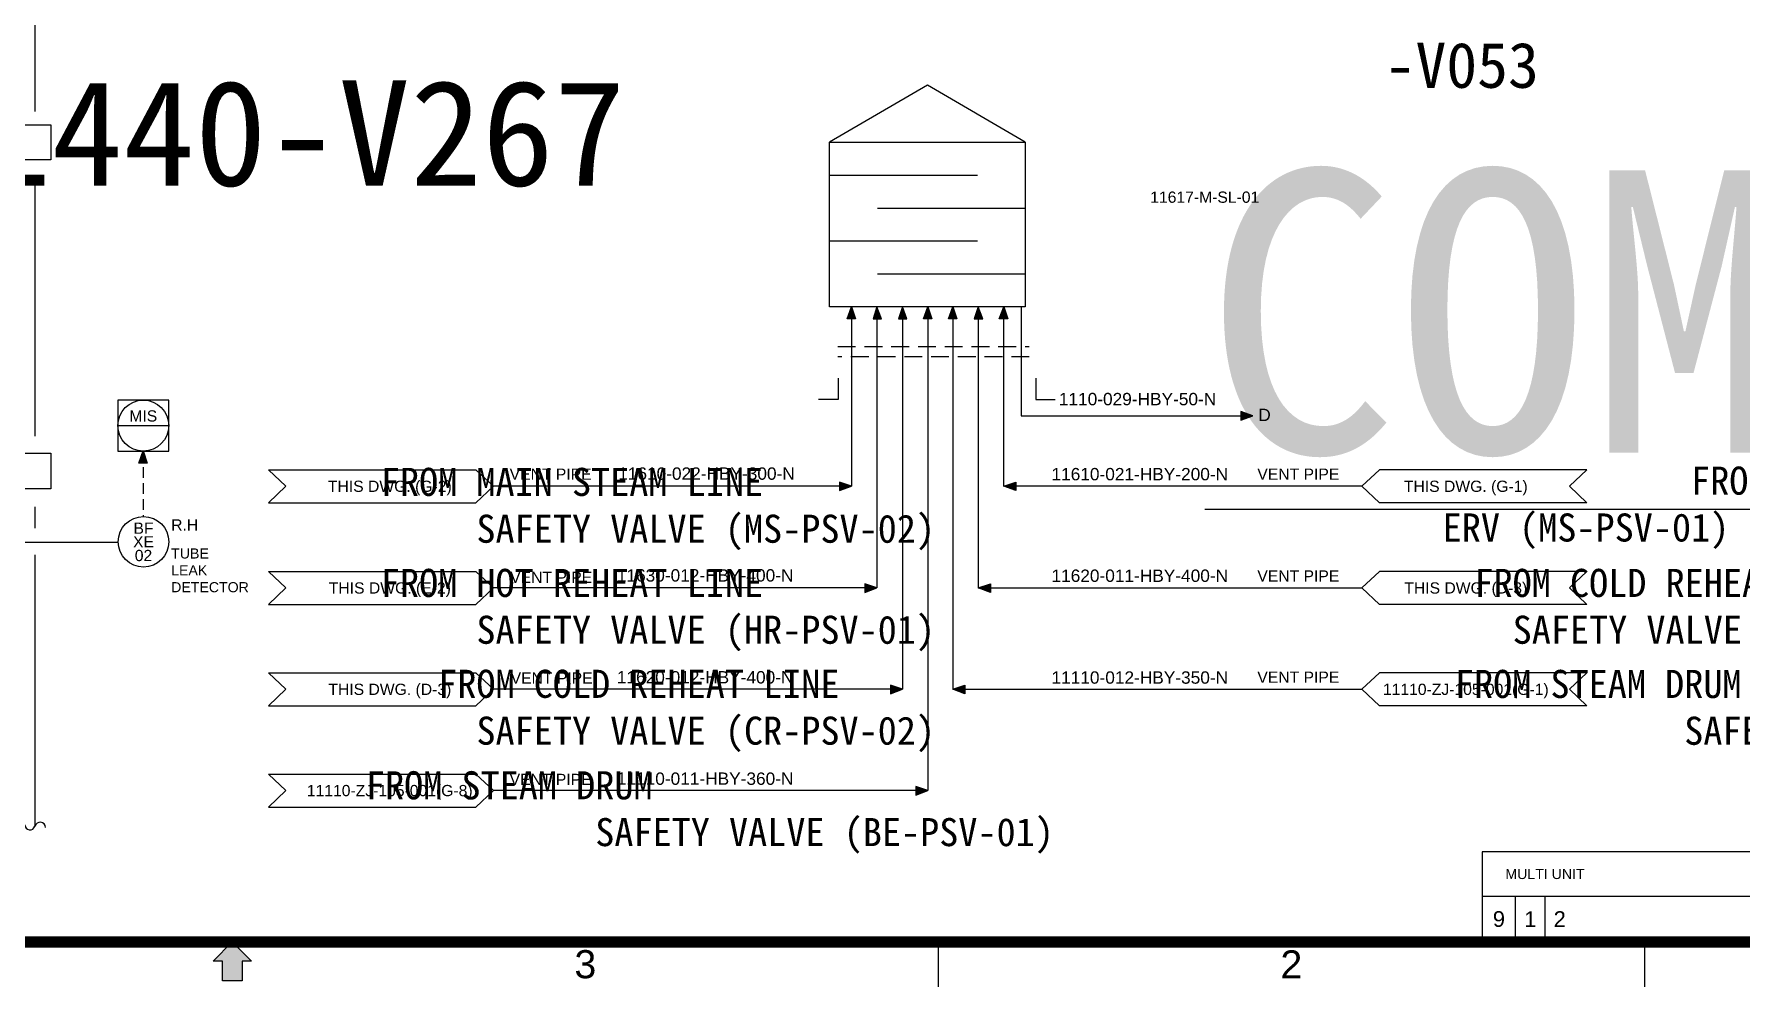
# Model space of a CAD drawing. Header units: millimetres. Extents: x 0 to 643, y 0 to 297.
# Drawn here: x 192.4 to 344.3, y 10.5 to 95.3 of the extents above; entities that cross this region are included whole.
import ezdxf
from ezdxf.enums import TextEntityAlignment as Align

# ---------------------------------------------------------------- set-up
doc = ezdxf.new("R2018")
doc.units = ezdxf.units.MM
doc.linetypes.add('HIDDEN2', pattern=[4.7625, 3.175, -1.5875])
for name, color, linetype in [('1_Valve', 7, 'Continuous'), ('2_Opc', 7, 'Continuous'), ('3_I&C', 7, 'Continuous'), ('5_Etc', 7, 'Continuous'), ('6_PIPE(기타)', 7, 'Continuous'), ('6_PIPE(증기)', 1, 'Continuous')]:
    doc.layers.add(name, color=color, linetype=linetype)
doc.styles.get("Standard").update_dxf_attribs({"font": 'arial.ttf'})

# ---------------------------------------------------------------- blocks, each defined once
blk = doc.blocks.new('LOCAL INSTRUMENT_')
at = {"color": 0, "linetype": 'ByBlock', "ltscale": 0.1}
blk.add_circle((0, 0), 2.41, dxfattribs=at)
at = {"color": 0}
for tag, p in [('TAG01', (-0.01, 1.3)), ('TAG02', (0, 0)), ('TAG03', (0, -1.3))]:
    blk.add_attdef(tag, text='', height=1, dxfattribs=at).set_placement(p, align=Align.MIDDLE_CENTER)
blk = doc.blocks.new('PROCESS LINE BREAK_')
at = {"color": 0, "linetype": 'ByBlock', "ltscale": 0.1}
for p, q in [((-9.9, 1.58), (9.9, 1.58)), ((-8.24, 0), (-9.9, 1.58)), ((-8.24, 0), (-9.9, -1.58)), ((11.6, 0), (9.9, 1.58)), ((11.6, 0), (9.9, -1.58)), ((-9.9, -1.58), (9.9, -1.58))]:
    blk.add_line(p, q, dxfattribs=at)
at = {"color": 0, "lineweight": 30, "flags": 104}
blk.add_attdef('DESCRIPTION02_', text='', height=1.2, dxfattribs=at).set_placement((0.83, 2.58), align=Align.BOTTOM_CENTER)
at = {"color": 0}
blk.add_attdef('DESCRIPTION01_', text='', height=1.2, dxfattribs=at).set_placement((1.68, 0), align=Align.MIDDLE_CENTER)
blk = doc.blocks.new('*U11')
at = {"color": 0}
for tag, p in [('TAG01', (5, 1.5)), ('DESCRIPTION01', (5, -2.07))]:
    blk.add_attdef(tag, text='', height=1, dxfattribs=at).set_placement(p, align=Align.MIDDLE_CENTER)
blk = doc.blocks.new('*U15')
h = blk.add_hatch(color=0)
h.dxf.hatch_style = 1
h.paths.add_polyline_path([(-0.26, 0.54, -0.228749), (0.26, 0.54), (0.84, 1.75), (-0.84, 1.75)])
h = blk.add_hatch(color=0)
h.dxf.hatch_style = 1
edge = h.paths.add_edge_path()
edge.add_arc((0, 0), 0.603, 0, 360)
h = blk.add_hatch(color=0)
h.dxf.hatch_style = 1
h.paths.add_polyline_path([(0.84, -1.75), (0.26, -0.54, -0.228749), (-0.26, -0.54), (-0.84, -1.75)])
at = {"color": 0, "linetype": 'ByBlock', "ltscale": 0.1}
for p, q in [((0.84, 1.75), (-0.84, 1.75)), ((0.84, 1.75), (-0.84, -1.75)), ((-0.84, 1.75), (0.84, -1.75)), ((-0.84, -1.75), (0.84, -1.75))]:
    blk.add_line(p, q, dxfattribs=at)
at = {"color": 0}
blk.add_circle((0, 0), 0.603, dxfattribs=at)
at = {"color": 0, "lineweight": 30, "flags": 106}
blk.add_attdef('TAG01', text='', height=1, dxfattribs=at).set_placement((0, -2), align=Align.MIDDLE_CENTER)
at = {"color": 0}
blk.add_attdef('DESCRIPTION01', text='', height=1, dxfattribs=at).set_placement((0, -3.5), align=Align.MIDDLE_CENTER)
blk = doc.blocks.new('INDICATE DISPLAY_')
at = {"color": 0}
blk.add_line((-2.43, 0), (2.43, 0), dxfattribs=at)
blk.add_lwpolyline([(2.43, 2.43), (-2.43, 2.43), (-2.43, -2.43), (2.43, -2.43)], close=True, dxfattribs=at)
blk.add_circle((0, 0), 2.43, dxfattribs=at)
for tag, p in [('TAG01', (0, 0.91)), ('TAG02', (0, -0.91))]:
    blk.add_attdef(tag, text='', height=1, dxfattribs=at).set_placement(p, align=Align.MIDDLE_CENTER)
blk = doc.blocks.new('SILENCER')
at = {"color": 0}
for p, q in [((8.7, 19.74), (0, 14.65)), ((17.4, 14.65), (8.7, 19.74)), ((0, 14.65), (17.4, 14.65)), ((0, 0), (0, 14.65)), ((17.4, 14.65), (17.4, 0)), ((0, 11.72), (13.15, 11.72)), ((4.25, 8.78), (17.4, 8.78)), ((13.15, 5.84), (0, 5.84)), ((4.25, 2.94), (17.4, 2.94)), ((17.4, 0), (0, 0))]:
    blk.add_line(p, q, dxfattribs=at)
at = {"color": 0, "lineweight": 30, "flags": 104}
blk.add_attdef('DESCRIPTION01', text='', height=1.3, dxfattribs=at).set_placement((33.38, 12.14), align=Align.MIDDLE_CENTER)
at = {"color": 0}
blk.add_attdef('TAG01', text='', height=1, dxfattribs=at).set_placement((33.38, 9.76), align=Align.MIDDLE_CENTER)
blk = doc.blocks.new('*U14')
h = blk.add_hatch(color=0)
h.dxf.hatch_style = 1
h.paths.add_polyline_path([(-0.26, 0.53, -0.228749), (0.26, 0.53), (0.82, 1.71), (-0.82, 1.71)])
h = blk.add_hatch(color=0)
h.dxf.hatch_style = 1
edge = h.paths.add_edge_path()
edge.add_arc((0, 0), 0.589, 0, 360)
h = blk.add_hatch(color=0)
h.dxf.hatch_style = 1
h.paths.add_polyline_path([(0.82, -1.71), (0.26, -0.53, -0.228749), (-0.26, -0.53), (-0.82, -1.71)])
at = {"color": 0, "linetype": 'ByBlock', "ltscale": 0.1}
for p, q in [((0.82, 1.71), (-0.82, 1.71)), ((0.82, 1.71), (-0.82, -1.71)), ((-0.82, 1.71), (0.82, -1.71)), ((-0.82, -1.71), (0.82, -1.71))]:
    blk.add_line(p, q, dxfattribs=at)
at = {"color": 0}
blk.add_circle((0, 0), 0.589, dxfattribs=at)
at = {"color": 0, "lineweight": 30, "flags": 106}
blk.add_attdef('TAG01', text='', height=1, dxfattribs=at).set_placement((0, -2), align=Align.MIDDLE_CENTER)
at = {"color": 0}
blk.add_attdef('DESCRIPTION01', text='', height=1, dxfattribs=at).set_placement((0, -3.5), align=Align.MIDDLE_CENTER)

msp = doc.modelspace()

# ---------------------------------------------------------------- hatches: boundary and pattern name
h = msp.add_hatch(color=0)
h.dxf.hatch_style = 1
h.paths.add_polyline_path([(209.12, 11.04), (210, 11.04), (210.88, 11.04), (210.88, 12.78), (211.71, 12.78), (210, 14.5), (208.29, 12.78), (209.12, 12.78)])
at = {"layer": '3_I&C'}
h = msp.add_hatch(color=256, dxfattribs=at)
h.dxf.hatch_style = 1
h.paths.add_polyline_path([(202.44, 57.12), (202.08, 58.19), (201.69, 57.12)])
at = {"layer": '6_PIPE(증기)'}
h = msp.add_hatch(color=256, dxfattribs=at)
h.dxf.hatch_style = 1
h.paths.add_polyline_path([(265.47, 69.95), (265.11, 71.02), (264.71, 69.95)])
h = msp.add_hatch(color=256, dxfattribs=at)
h.dxf.hatch_style = 1
h.paths.add_polyline_path([(267.77, 69.95), (267.37, 71.02), (267.02, 69.95)])
h = msp.add_hatch(color=256, dxfattribs=at)
h.dxf.hatch_style = 1
h.paths.add_polyline_path([(270.03, 69.95), (269.64, 71.02), (269.28, 69.95)])
h = msp.add_hatch(color=256, dxfattribs=at)
h.dxf.hatch_style = 1
h.paths.add_polyline_path([(272.26, 69.95), (271.9, 71.02), (271.5, 69.95)])
h = msp.add_hatch(color=256, dxfattribs=at)
h.dxf.hatch_style = 1
h.paths.add_polyline_path([(274.48, 69.95), (274.13, 71.02), (273.73, 69.95)])
h = msp.add_hatch(color=256, dxfattribs=at)
h.dxf.hatch_style = 1
h.paths.add_polyline_path([(276.79, 69.95), (276.39, 71.02), (276.03, 69.95)])
h = msp.add_hatch(color=256, dxfattribs=at)
h.dxf.hatch_style = 1
h.paths.add_polyline_path([(279.01, 69.95), (278.65, 71.02), (278.26, 69.95)])
h = msp.add_hatch(color=256, dxfattribs=at)
h.dxf.hatch_style = 1
h.paths.add_polyline_path([(299.74, 60.93), (300.81, 61.33), (299.74, 61.69)])
h = msp.add_hatch(color=256, dxfattribs=at)
h.dxf.hatch_style = 1
h.paths.add_polyline_path([(264.04, 54.66), (265.11, 55.05), (264.04, 55.41)])
h = msp.add_hatch(color=256, dxfattribs=at)
h.dxf.hatch_style = 1
h.paths.add_polyline_path([(279.73, 55.41), (278.65, 55.05), (279.73, 54.66)])
h = msp.add_hatch(color=256, dxfattribs=at)
h.dxf.hatch_style = 1
h.paths.add_polyline_path([(266.3, 45.6), (267.37, 46), (266.3, 46.36)])
h = msp.add_hatch(color=256, dxfattribs=at)
h.dxf.hatch_style = 1
h.paths.add_polyline_path([(277.46, 46.36), (276.39, 46), (277.46, 45.6)])
h = msp.add_hatch(color=256, dxfattribs=at)
h.dxf.hatch_style = 1
h.paths.add_polyline_path([(268.57, 36.59), (269.64, 36.98), (268.57, 37.34)])
h = msp.add_hatch(color=256, dxfattribs=at)
h.dxf.hatch_style = 1
h.paths.add_polyline_path([(275.2, 37.34), (274.13, 36.98), (275.2, 36.59)])
h = msp.add_hatch(color=256, dxfattribs=at)
h.dxf.hatch_style = 1
h.paths.add_polyline_path([(270.83, 27.57), (271.9, 27.97), (270.83, 28.33)])

# ---------------------------------------------------------------- linework, layer by layer
at = {"color": 0, "linetype": 'Continuous'}
for p, q in [((398.5, 22.51), (321.24, 22.51)), ((321.24, 22.51), (321.24, 14.5))]:
    msp.add_line(p, q, dxfattribs=at)
at = {"color": 0}
for p, q in [((321.24, 18.57), (398.5, 18.57)), ((324.19, 14.5), (324.19, 18.57)), ((326.82, 14.5), (326.82, 18.57)), ((208.29, 12.78), (210, 14.5)), ((210, 14.5), (211.71, 12.78)), ((209.12, 12.78), (208.29, 12.78)), ((209.12, 11.04), (209.12, 12.78)), ((211.71, 12.78), (210.88, 12.78)), ((210.88, 12.78), (210.88, 11.04)), ((210.88, 11.04), (209.12, 11.04))]:
    msp.add_line(p, q, dxfattribs=at)
for p, q in [((272.83, 14.5), (272.83, 10.5)), ((335.67, 14.5), (335.67, 10.5))]:
    msp.add_line(p, q)
at = {"color": 0, "ltscale": 10, "const_width": 1}
msp.add_lwpolyline([(21.5, 282.5), (398.5, 282.5), (398.5, 14.5), (21.5, 14.5)], close=True, dxfattribs=at)
at = {"layer": '3_I&C', "linetype": 'HIDDEN2', "ltscale": 0.3}
msp.add_line((202.08, 58.19), (202.08, 52.35), dxfattribs=at)
at = {"layer": '3_I&C'}
msp.add_line((191.44, 50.09), (199.86, 50.09), dxfattribs=at)
msp.add_lwpolyline([(202.44, 57.12), (201.69, 57.12), (202.08, 58.19), (202.44, 57.12)], dxfattribs=at)
at = {"layer": '5_Etc', "linetype": 'HIDDEN2', "ltscale": 0.5}
for p, q in [((263.88, 67.48), (280.92, 67.48)), ((280.92, 66.57), (263.88, 66.57))]:
    msp.add_line(p, q, dxfattribs=at)
at = {"layer": '5_Etc'}
for p, q in [((263.92, 64.66), (263.92, 62.76)), ((281.51, 64.66), (281.51, 62.76)), ((263.92, 62.76), (262.17, 62.76)), ((281.51, 62.76), (283.22, 62.76))]:
    msp.add_line(p, q, dxfattribs=at)
for points in [[(143.42, 87.22), (193.86, 87.22), (193.86, 84.09), (143.42, 84.09)], [(147.95, 57.99), (193.86, 57.99), (193.86, 54.82), (147.95, 54.82)]]:
    msp.add_lwpolyline(points, close=True, dxfattribs=at)
at = {"layer": '6_PIPE(기타)'}
for p, q in [((192.43, 97.15), (192.43, 88.41)), ((192.43, 82.7), (192.43, 59.5)), ((192.43, 53.23), (192.43, 51.32)), ((192.43, 48.94), (192.43, 24.79))]:
    msp.add_line(p, q, dxfattribs=at)
for centre, radius, start, end in [((192, 24.92), 0.447, 178.8239, 343.0972), ((192.9, 24.66), 0.486, 3.6337, 164.4726)]:
    msp.add_arc(centre, radius, start, end, dxfattribs=at)
at = {"layer": '6_PIPE(증기)'}
for p, q in [((265.11, 71.02), (265.11, 55.05)), ((267.37, 71.02), (267.37, 46)), ((269.64, 71.02), (269.64, 36.98)), ((271.9, 71.02), (271.9, 27.97)), ((274.13, 71.02), (274.13, 36.98)), ((276.39, 71.02), (276.39, 46)), ((278.65, 55.05), (278.65, 71.02)), ((280.2, 71.02), (280.2, 61.33)), ((280.2, 61.33), (300.81, 61.33)), ((265.11, 55.05), (233.26, 55.05)), ((310.5, 55.05), (278.65, 55.05)), ((267.37, 46), (233.26, 46)), ((276.39, 46), (310.5, 46)), ((269.64, 36.98), (233.26, 36.98)), ((274.13, 36.98), (310.5, 36.98)), ((271.9, 27.97), (233.26, 27.97))]:
    msp.add_line(p, q, dxfattribs=at)
for points in [[(265.47, 69.95), (264.71, 69.95), (265.11, 71.02), (265.47, 69.95)], [(267.02, 69.95), (267.77, 69.95), (267.37, 71.02), (267.02, 69.95)], [(269.28, 69.95), (270.03, 69.95), (269.64, 71.02), (269.28, 69.95)], [(272.26, 69.95), (271.5, 69.95), (271.9, 71.02), (272.26, 69.95)], [(274.48, 69.95), (273.73, 69.95), (274.13, 71.02), (274.48, 69.95)], [(276.03, 69.95), (276.79, 69.95), (276.39, 71.02), (276.03, 69.95)], [(279.01, 69.95), (278.26, 69.95), (278.65, 71.02), (279.01, 69.95)], [(299.74, 61.69), (299.74, 60.93), (300.81, 61.33), (299.74, 61.69)], [(264.04, 55.41), (264.04, 54.66), (265.11, 55.05), (264.04, 55.41)], [(279.73, 55.41), (279.73, 54.66), (278.65, 55.05), (279.73, 55.41)], [(266.3, 46.36), (266.3, 45.6), (267.37, 46), (266.3, 46.36)], [(277.46, 46.36), (277.46, 45.6), (276.39, 46), (277.46, 46.36)], [(268.57, 37.34), (268.57, 36.59), (269.64, 36.98), (268.57, 37.34)], [(275.2, 37.34), (275.2, 36.59), (274.13, 36.98), (275.2, 37.34)], [(270.83, 28.33), (270.83, 27.57), (271.9, 27.97), (270.83, 28.33)]]:
    msp.add_lwpolyline(points, dxfattribs=at)

# ---------------------------------------------------------------- block references
at = {"layer": '1_Valve'}
ref = msp.add_blockref('*U14', (312.61, 103.43), dxfattribs=dict(at, rotation=90))
lines = msp.add_mtext('11130\\P-V053', dxfattribs={"layer": '0', "color": 0, "insert": (312.55, 101.27), "char_height": 4.035, "attachment_point": 1})
ref.add_attrib('TAG01', '', (312.55, 101.27), dxfattribs={"flags": 104}).embed_mtext(lines)
ref = msp.add_blockref('*U15', (181.03, 93.1), dxfattribs=dict(at, rotation=90))
lines = msp.add_mtext('11440-V267', dxfattribs={"layer": '0', "color": 0, "insert": (181.11, 91.19), "char_height": 9.392, "attachment_point": 1})
ref.add_attrib('TAG01', '', (181.11, 91.19), dxfattribs={"flags": 104}).embed_mtext(lines)
at = {"layer": '2_Opc'}
ref = msp.add_blockref('PROCESS LINE BREAK_', (222.45, 55.05), dxfattribs=dict(at, xscale=0.9318872133403724, yscale=0.9318872133403724, zscale=0.9318872133403724))
ref.add_attrib('DESCRIPTION01_', 'THIS DWG. (G-2)', dxfattribs={"layer": '0', "color": 0, "height": 1}).set_placement((224.02, 55.05), align=Align.MIDDLE_CENTER)
lines = msp.add_mtext('FROM MAIN STEAM LINE\\P     SAFETY VALVE (MS-PSV-02)', dxfattribs={"layer": '0', "color": 0, "insert": (223.22, 56.69), "char_height": 2.5, "attachment_point": 1})
ref.add_attrib('DESCRIPTION02_', '', (223.22, 56.69), dxfattribs={"flags": 104}).embed_mtext(lines)
ref = msp.add_blockref('PROCESS LINE BREAK_', (321.32, 55.05), dxfattribs=dict(at, xscale=-0.9318872133403724, yscale=0.9318872133403724, zscale=0.9318872133403724))
ref.add_attrib('DESCRIPTION01_', 'THIS DWG. (G-1)', dxfattribs={"layer": '0', "color": 0, "height": 1}).set_placement((319.77, 55.05), align=Align.MIDDLE_CENTER)
lines = msp.add_mtext('             FROM MAIN STEAM LINE\\PERV (MS-PSV-01)', dxfattribs={"layer": '0', "color": 0, "insert": (317.71, 56.8), "char_height": 2.5, "attachment_point": 1})
ref.add_attrib('DESCRIPTION02_', '', (317.71, 56.8), dxfattribs={"flags": 104}).embed_mtext(lines)
ref = msp.add_blockref('PROCESS LINE BREAK_', (222.45, 46), dxfattribs=dict(at, xscale=0.9318872133403724, yscale=0.9318872133403724, zscale=0.9318872133403724))
ref.add_attrib('DESCRIPTION01_', 'THIS DWG. (E-2)', dxfattribs={"layer": '0', "color": 0, "height": 1}).set_placement((224.02, 46), align=Align.MIDDLE_CENTER)
lines = msp.add_mtext('FROM HOT REHEAT LINE\\P     SAFETY VALVE (HR-PSV-01)', dxfattribs={"layer": '0', "color": 0, "insert": (223.22, 47.7), "char_height": 2.5, "attachment_point": 1})
ref.add_attrib('DESCRIPTION02_', '', (223.22, 47.7), dxfattribs={"flags": 104}).embed_mtext(lines)
ref = msp.add_blockref('PROCESS LINE BREAK_', (321.32, 46), dxfattribs=dict(at, xscale=-0.9318872133403724, yscale=0.9318872133403724, zscale=0.9318872133403724))
ref.add_attrib('DESCRIPTION01_', 'THIS DWG. (D-3)', dxfattribs={"layer": '0', "color": 0, "height": 1}).set_placement((319.77, 46), align=Align.MIDDLE_CENTER)
lines = msp.add_mtext('FROM COLD REHEAT LINE\\P  SAFETY VALVE (CR-PSV-01)', dxfattribs={"layer": '0', "color": 0, "insert": (320.54, 47.7), "char_height": 2.5, "attachment_point": 1})
ref.add_attrib('DESCRIPTION02_', '', (320.54, 47.7), dxfattribs={"flags": 104}).embed_mtext(lines)
ref = msp.add_blockref('PROCESS LINE BREAK_', (222.45, 36.98), dxfattribs=dict(at, xscale=0.9318872133403724, yscale=0.9318872133403724, zscale=0.9318872133403724))
ref.add_attrib('DESCRIPTION01_', 'THIS DWG. (D-3)', dxfattribs={"layer": '0', "color": 0, "height": 1}).set_placement((224.02, 36.98), align=Align.MIDDLE_CENTER)
lines = msp.add_mtext('   FROM COLD REHEAT LINE\\P     SAFETY VALVE (CR-PSV-02)', dxfattribs={"layer": '0', "color": 0, "insert": (223.22, 38.72), "char_height": 2.5, "attachment_point": 1})
ref.add_attrib('DESCRIPTION02_', '', (223.22, 38.72), dxfattribs={"flags": 104}).embed_mtext(lines)
ref = msp.add_blockref('PROCESS LINE BREAK_', (321.32, 36.98), dxfattribs=dict(at, xscale=-0.9318872133403724, yscale=0.9318872133403724, zscale=0.9318872133403724))
ref.add_attrib('DESCRIPTION01_', '11110-ZJ-105-001(G-1)', dxfattribs={"layer": '0', "color": 0, "height": 1}).set_placement((319.77, 36.98), align=Align.MIDDLE_CENTER)
lines = msp.add_mtext('FROM STEAM DRUM\\P            SAFETY VALVE (BE-PSV-02)', dxfattribs={"layer": '0', "color": 0, "insert": (318.8, 38.71), "char_height": 2.5, "attachment_point": 1})
ref.add_attrib('DESCRIPTION02_', '', (318.8, 38.71), dxfattribs={"flags": 104}).embed_mtext(lines)
ref = msp.add_blockref('PROCESS LINE BREAK_', (222.45, 27.97), dxfattribs=dict(at, xscale=0.9318872133403724, yscale=0.9318872133403724, zscale=0.9318872133403724))
ref.add_attrib('DESCRIPTION01_', '11110-ZJ-105-001(G-8)', dxfattribs={"layer": '0', "color": 0, "height": 1}).set_placement((224.01, 27.97), align=Align.MIDDLE_CENTER)
lines = msp.add_mtext('FROM STEAM DRUM\\P            SAFETY VALVE (BE-PSV-01)', dxfattribs={"layer": '0', "color": 0, "insert": (221.89, 29.69), "char_height": 2.5, "attachment_point": 1})
ref.add_attrib('DESCRIPTION02_', '', (221.89, 29.69), dxfattribs={"flags": 104}).embed_mtext(lines)
at = {"layer": '3_I&C'}
ref = msp.add_blockref('INDICATE DISPLAY_', (202.08, 60.45), dxfattribs=dict(at, xscale=0.9323980496620473, yscale=0.9323980496620473, zscale=0.9323980496620473))
ref.add_attrib('TAG01', 'MIS', dxfattribs={"layer": '0', "color": 0, "height": 1}).set_placement((202.08, 61.31), align=Align.MIDDLE_CENTER)
ref = msp.add_blockref('LOCAL INSTRUMENT_', (202.1, 50.11), dxfattribs=dict(at, xscale=0.9328066012362992, yscale=0.9328066012362992, zscale=0.9328066012362992))
ref.add_attrib('TAG01', 'BF', dxfattribs={"layer": '0', "color": 0, "height": 1}).set_placement((202.1, 51.32), align=Align.MIDDLE_CENTER)
ref.add_attrib('TAG02', 'XE', dxfattribs={"layer": '0', "color": 0, "height": 1}).set_placement((202.1, 50.11), align=Align.MIDDLE_CENTER)
ref.add_attrib('TAG03', '02', dxfattribs={"layer": '0', "color": 0, "height": 1}).set_placement((202.1, 48.89), align=Align.MIDDLE_CENTER)
at = {"layer": '5_Etc'}
ref = msp.add_blockref('SILENCER', (263.16, 71.02), dxfattribs=at)
ref.add_attrib('TAG01', '11617-M-SL-01', dxfattribs={"layer": '0', "color": 0, "height": 1}).set_placement((296.54, 80.78), align=Align.MIDDLE_CENTER)
lines = msp.add_mtext('{\\LCOMMON SILENCER}', dxfattribs={"layer": '0', "color": 0, "insert": (296.54, 83.16), "char_height": 25.1124, "attachment_point": 1})
ref.add_attrib('DESCRIPTION01', '', (296.54, 83.16), dxfattribs={"flags": 104}).embed_mtext(lines)
at = {"layer": '6_PIPE(증기)'}
ref = msp.add_blockref('*U11', (285.56, 61.31), dxfattribs=at)
ref.add_attrib('TAG01', '1110-029-HBY-50-N', dxfattribs={"layer": '0', "color": 0, "height": 1.1}).set_placement((290.56, 62.81), align=Align.MIDDLE_CENTER)
ref = msp.add_blockref('*U11', (296.86, 59.9), dxfattribs=at)
ref.add_attrib('TAG01', 'D', dxfattribs={"layer": '0', "color": 0, "height": 1.1}).set_placement((301.86, 61.4), align=Align.MIDDLE_CENTER)
ref = msp.add_blockref('*U11', (247.2, 54.68), dxfattribs=at)
ref.add_attrib('TAG01', '11610-022-HBY-300-N', dxfattribs={"layer": '0', "color": 0, "height": 1.1}).set_placement((252.2, 56.18), align=Align.MIDDLE_CENTER)
ref = msp.add_blockref('*U11', (285.76, 54.63), dxfattribs=at)
ref.add_attrib('TAG01', '11610-021-HBY-200-N', dxfattribs={"layer": '0', "color": 0, "height": 1.1}).set_placement((290.76, 56.13), align=Align.MIDDLE_CENTER)
ref = msp.add_blockref('*U11', (247.08, 45.62), dxfattribs=at)
ref.add_attrib('TAG01', '11630-012-HBY-400-N', dxfattribs={"layer": '0', "color": 0, "height": 1.1}).set_placement((252.08, 47.12), align=Align.MIDDLE_CENTER)
ref = msp.add_blockref('*U11', (285.76, 45.59), dxfattribs=at)
ref.add_attrib('TAG01', '11620-011-HBY-400-N', dxfattribs={"layer": '0', "color": 0, "height": 1.1}).set_placement((290.76, 47.09), align=Align.MIDDLE_CENTER)
ref = msp.add_blockref('*U11', (247.08, 36.55), dxfattribs=at)
ref.add_attrib('TAG01', '11620-012-HBY-400-N', dxfattribs={"layer": '0', "color": 0, "height": 1.1}).set_placement((252.08, 38.05), align=Align.MIDDLE_CENTER)
ref = msp.add_blockref('*U11', (285.76, 36.53), dxfattribs=at)
ref.add_attrib('TAG01', '11110-012-HBY-350-N', dxfattribs={"layer": '0', "color": 0, "height": 1.1}).set_placement((290.76, 38.03), align=Align.MIDDLE_CENTER)
ref = msp.add_blockref('*U11', (247.08, 27.53), dxfattribs=at)
ref.add_attrib('TAG01', '11110-011-HBY-360-N', dxfattribs={"layer": '0', "color": 0, "height": 1.1}).set_placement((252.08, 29.03), align=Align.MIDDLE_CENTER)

# ---------------------------------------------------------------- texts
at = {"color": 0, "attachment_point": 5}
for s, insert, char_height, width in [('MULTI UNIT', (326.82, 20.54), 0.9, 7.0898), ('9', (322.72, 16.53), 1.4, 5.6789), ('1', (325.51, 16.53), 1.4, 5.6789), ('2', (328.13, 16.53), 1.4, 5.6789)]:
    msp.add_mtext(s, dxfattribs=dict(at, insert=insert, char_height=char_height, width=width))
at = {"char_height": 2.5, "attachment_point": 5}
for s, insert in [('\\pxqc;3', (241.42, 12.5)), ('\\pxqc;2', (304.25, 12.5))]:
    msp.add_mtext_dynamic_manual_height_columns(s, width=19.1434, gutter_width=12.5, heights=[0], dxfattribs=dict(at, insert=insert))
at = {"layer": '3_I&C', "attachment_point": 1}
for s, width, insert, char_height in [('R.H', 5.2615, (204.56, 52.11), 1), ('TUBE\\PLEAK\\PDETECTOR', 7.5828, (204.56, 49.52), 0.9)]:
    msp.add_mtext_dynamic_manual_height_columns(s, width=width, gutter_width=5, heights=[0], dxfattribs=dict(at, insert=insert, char_height=char_height))
at = {"layer": '6_PIPE(증기)', "char_height": 1, "attachment_point": 1}
for insert in [(234.68, 56.63), (301.22, 56.63), (234.73, 47.45), (301.22, 47.57), (234.77, 38.48), (301.22, 38.56), (234.68, 29.46)]:
    msp.add_mtext_dynamic_manual_height_columns('VENT PIPE', width=8.4243, gutter_width=5, heights=[0], dxfattribs=dict(at, insert=insert))

doc.saveas('drawing.dxf')
